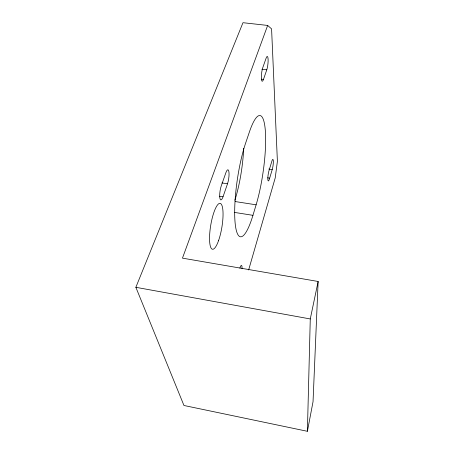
<?xml version="1.0" encoding="UTF-8"?>
<svg xmlns="http://www.w3.org/2000/svg" width="454" height="454" viewBox="0 0 454 454"><rect width="100%" height="100%" fill="white"/><g stroke="black" fill="none" stroke-linecap="round" stroke-linejoin="round"><path stroke-width="0.68" d="M307.398 431.3L310.269 318.952L318.135 281.48L182.457 258.144L267.661 25.435L242.981 22.7L135.865 287.303L183.955 405.484L307.398 431.3L313.039 401.688L318.135 281.48M248.633 269.965L275.22 177.906L277.4 161.329L271.583 28.886L267.661 25.435M272.213 169.575L272.548 168.275A6.157 1.056 -81.8 0 0 273.331 161A6.157 1.056 -81.8 0 0 272.128 160.376L269.177 170.068A6.271 1.09 -81.7 0 0 267.849 179.426A6.271 1.09 -81.7 0 0 269.676 178.155L272.213 169.575L268.791 169.075M252.94 215.332L256.118 204.811A55.445 11.112 -81.8 0 0 265.232 129.407A55.445 11.112 -81.8 0 0 249.445 131.842L245.688 142.919A56.126 11.424 -81.6 0 0 235.161 223.374A56.126 11.424 -81.6 0 0 252.94 215.332L234.474 212.41M223.033 196.775L227.511 183.779A8.586 2.049 -81.7 0 0 228.924 171.839A8.586 2.049 -81.7 0 0 225.91 172.639L221.302 185.748A8.717 2.117 -81.4 0 0 219.844 197.944A8.717 2.117 -81.4 0 0 223.033 196.775L219.6 196.247M263.456 79.456L266.776 69.82A7.593 1.476 -83.7 0 0 268.098 59.236A7.593 1.476 -83.7 0 0 266.135 58.106L262.747 67.76A7.667 1.521 -83.6 0 0 261.385 78.531A7.667 1.521 -83.6 0 0 263.456 79.456L261.345 79.195M261.918 69.229L266.776 69.82M267.605 177.843L269.676 178.155M221.955 182.939L227.511 183.779M235.178 201.553L256.118 204.811M135.865 287.303L310.269 318.952M239.865 268.064A7.037 1.362 -80 0 1 242.039 268.615M243.702 148.293A55.127 13.053 -82 0 1 234.877 200.225M218.544 240.66A23.273 5.664 -80.6 0 0 220.684 203.591A23.273 5.664 -80.6 0 0 209.657 234.673A23.273 5.664 -80.6 0 0 218.544 240.66"/></g></svg>
